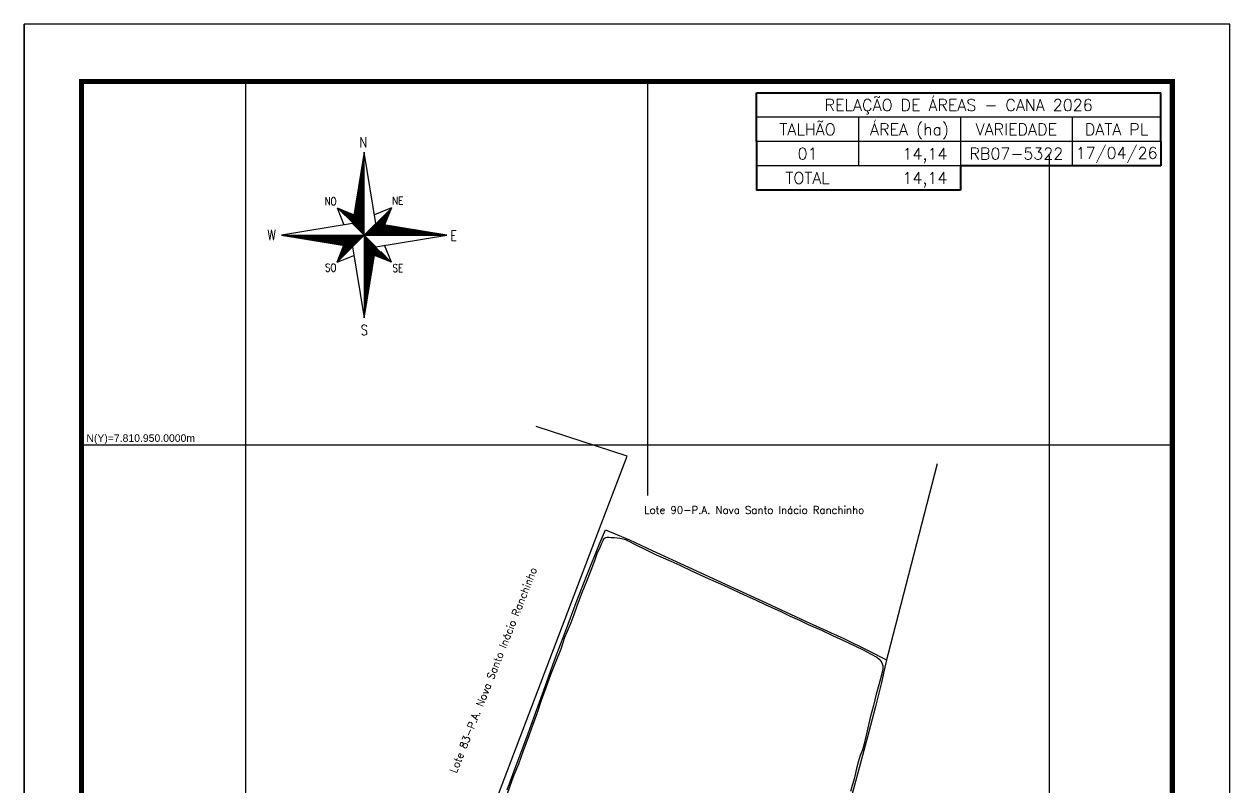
# Model space of a CAD drawing. Extents: x 743907 to 744957, y 7809832 to 7811317.
# Drawn here: x 743907 to 744957, y 7810653 to 7811317 of the extents above; entities that cross this region are included whole.
import ezdxf
from ezdxf.enums import TextEntityAlignment as Align

# ---------------------------------------------------------------- set-up
doc = ezdxf.new("R2010")
doc.units = 0
doc.linetypes.add('LIN0', pattern=[0])
for name, color, linetype in [('0114001041', 1, 'Continuous'), ('0114001041001', 5, 'Continuous'), ('MALHA', 8, 'Continuous'), ('MARGEM', 5, 'Continuous'), ('QUADRO_DE_AREAS_CANA_2023', 7, 'Continuous'), ('SETA_NORTE', 3, 'Continuous'), ('TEXTO CONFRONTANTES', 7, 'Continuous')]:
    doc.layers.add(name, color=color, linetype=linetype)
doc.styles.add('ROMANS', font='romans')
doc.styles.add('Simplex', font='simplex.shx')
doc.styles.get("Standard").update_dxf_attribs({"font": 'arial.ttf'})

# ---------------------------------------------------------------- blocks, each defined once
blk = doc.blocks.new('A$C309442C0')
at = {"layer": 'SETA_NORTE', "linetype": 'Continuous'}
h = blk.add_hatch(dxfattribs=at)
h.set_pattern_fill('ANSI31', color=256, scale=0.1375, angle=-90, style=0)
h.set_pattern_definition([(315, (-215853.3434, 13873.16845), (0.3086963042, 0.3086963042), [])])
h.paths.add_polyline_path([(73.5, 97.4), (74.7, 104.9), (60, 110.8)])
h = blk.add_hatch(dxfattribs=at)
h.set_pattern_fill('ANSI31', color=256, scale=0.1375, angle=180, style=0)
h.set_pattern_definition([(225, (13869.59828, 216024.21475), (0.3086963042, -0.3086963042), [])])
h.paths.add_polyline_path([(93.8, 97.4), (101.4, 96.2), (107.3, 110.8)])
h = blk.add_hatch(dxfattribs=at)
h.set_pattern_fill('ANSI31', color=256, scale=0.1375, style=0)
h.set_pattern_definition([(45, (-13702.2971, -215849.77324), (-0.3086963042, 0.3086963042), [])])
h.paths.add_polyline_path([(73.5, 77), (65.9, 78.3), (60, 63.6)])
h = blk.add_hatch(dxfattribs=at)
h.set_pattern_fill('ANSI31', color=256, scale=0.1375, angle=90, style=0)
h.set_pattern_definition([(135, (216020.6446, -13698.72693), (-0.3086963042, -0.3086963042), [])])
h.paths.add_polyline_path([(93.8, 77), (92.6, 69.5), (107.3, 63.6)])
for p, q in [((83.4, 157.5), (83.7, 157.8)), ((83.5, 158.3), (83.7, 158.4)), ((83.6, 159), (83.7, 159.1)), ((81.3, 145.3), (83.7, 147.6)), ((81.5, 146.1), (83.7, 148.2)), ((81.6, 146.8), (83.7, 148.9)), ((81.7, 147.6), (83.7, 149.5)), ((81.8, 148.3), (83.7, 150.1)), ((82, 149.1), (83.7, 150.8)), ((82.1, 149.9), (83.7, 151.4)), ((82.2, 150.6), (83.7, 152.1)), ((82.3, 151.4), (83.7, 152.7)), ((82.5, 152.2), (83.7, 153.3)), ((82.6, 152.9), (83.7, 154)), ((82.7, 153.7), (83.7, 154.6)), ((82.9, 154.4), (83.7, 155.2)), ((83, 155.2), (83.7, 155.9)), ((83.1, 156), (83.7, 156.5)), ((83.2, 156.7), (83.7, 157.2)), ((79.2, 132.3), (83.7, 136.8)), ((79.3, 133.1), (83.7, 137.4)), ((79.5, 133.8), (83.7, 138)), ((79.6, 134.6), (83.7, 138.7)), ((79.7, 135.4), (83.7, 139.3)), ((79.8, 136.1), (83.7, 140)), ((80, 136.9), (83.7, 140.6)), ((80.1, 137.7), (83.7, 141.2)), ((80.2, 138.4), (83.7, 141.9)), ((80.3, 139.2), (83.7, 142.5)), ((80.5, 139.9), (83.7, 143.1)), ((80.6, 140.7), (83.7, 143.8)), ((80.7, 141.5), (83.7, 144.4)), ((80.8, 142.2), (83.7, 145)), ((81, 143), (83.7, 145.7)), ((81.1, 143.8), (83.7, 146.3)), ((81.2, 144.5), (83.7, 147)), ((77.2, 120.1), (83.7, 126.6)), ((77.3, 120.9), (83.7, 127.2)), ((77.4, 121.6), (83.7, 127.8)), ((77.6, 122.4), (83.7, 128.5)), ((77.7, 123.2), (83.7, 129.1)), ((77.8, 123.9), (83.7, 129.8)), ((78, 124.7), (83.7, 130.4)), ((78.1, 125.5), (83.7, 131)), ((78.2, 126.2), (83.7, 131.7)), ((78.3, 127), (83.7, 132.3)), ((78.5, 127.7), (83.7, 132.9)), ((78.6, 128.5), (83.7, 133.6)), ((78.7, 129.3), (83.7, 134.2)), ((78.8, 130), (83.7, 134.9)), ((79, 130.8), (83.7, 135.5)), ((79.1, 131.6), (83.7, 136.1)), ((75.1, 107.2), (83.7, 115.7)), ((75.2, 107.9), (83.7, 116.4)), ((75.3, 108.7), (83.7, 117)), ((75.4, 109.4), (83.7, 117.7)), ((75.6, 110.2), (83.7, 118.3)), ((75.7, 111), (83.7, 118.9)), ((75.8, 111.7), (83.7, 119.6)), ((75.9, 112.5), (83.7, 120.2)), ((76.1, 113.3), (83.7, 120.8)), ((76.2, 114), (83.7, 121.5)), ((76.3, 114.8), (83.7, 122.1)), ((76.4, 115.5), (83.7, 122.8)), ((76.6, 116.3), (83.7, 123.4)), ((76.7, 117.1), (83.7, 124)), ((76.8, 117.8), (83.7, 124.7)), ((76.9, 118.6), (83.7, 125.3)), ((77.1, 119.4), (83.7, 125.9)), ((60, 110.8), (74.7, 104.9)), ((60, 110.8), (65.9, 96.2)), ((73.5, 97.3), (83.7, 107.5)), ((73.6, 98), (83.7, 108.1)), ((73.7, 98.8), (83.7, 108.7)), ((73.8, 99.5), (83.7, 109.4)), ((73.8, 97), (83.7, 106.8)), ((73.9, 100.3), (83.7, 110)), ((74.1, 101.1), (83.7, 110.6)), ((74.2, 101.8), (83.7, 111.3)), ((74.2, 96.7), (83.7, 106.2)), ((74.3, 102.6), (83.7, 111.9)), ((74.4, 103.3), (83.7, 112.6)), ((74.5, 96.4), (83.7, 105.6)), ((74.6, 104.1), (83.7, 113.2)), ((74.7, 104.9), (83.7, 113.8)), ((74.8, 105.6), (83.7, 114.5)), ((74.9, 106.4), (83.7, 115.1)), ((107.3, 110.8), (92.6, 104.9)), ((107.3, 110.8), (101.4, 96.2)), ((74.8, 96.1), (83.7, 104.9)), ((75.1, 95.7), (83.7, 104.3)), ((75.4, 95.4), (83.7, 103.6)), ((75.8, 95.1), (83.7, 103)), ((76.1, 94.8), (83.7, 102.4)), ((76.4, 94.5), (83.7, 101.7)), ((76.7, 94.2), (83.7, 101.1)), ((77, 93.8), (83.7, 100.5)), ((77.4, 93.5), (83.7, 99.8)), ((77.7, 93.2), (83.7, 99.2)), ((78, 92.9), (83.7, 98.5)), ((78.3, 92.6), (83.7, 97.9)), ((78.6, 92.2), (83.7, 97.3)), ((78.9, 91.9), (83.7, 96.6)), ((79.3, 91.6), (83.7, 96)), ((79.6, 91.3), (83.7, 95.4)), ((79.9, 91), (83.7, 94.7)), ((83.8, 87.2), (94, 97.4)), ((84.4, 87.2), (94.5, 97.3)), ((85.1, 87.2), (95.1, 97.2)), ((85.7, 87.2), (95.6, 97.1)), ((86.3, 87.2), (96.2, 97)), ((87, 87.2), (96.7, 96.9)), ((87.6, 87.2), (97.2, 96.9)), ((88.3, 87.2), (97.8, 96.8)), ((88.9, 87.2), (98.3, 96.7)), ((89.5, 87.2), (98.9, 96.6)), ((90.2, 87.2), (99.4, 96.5)), ((90.8, 87.2), (100, 96.4)), ((91.4, 87.2), (100.5, 96.3)), ((92.1, 87.2), (101.1, 96.2)), ((92.7, 87.2), (101.6, 96.1)), ((93.4, 87.2), (102.2, 96)), ((94, 87.2), (102.7, 96)), ((94.6, 87.2), (103.3, 95.9)), ((95.3, 87.2), (103.8, 95.8)), ((95.9, 87.2), (104.4, 95.7)), ((96.5, 87.2), (104.9, 95.6)), ((97.2, 87.2), (105.5, 95.5)), ((97.8, 87.2), (106, 95.4)), ((98.4, 87.2), (106.5, 95.3)), ((99.1, 87.2), (107.1, 95.2)), ((99.7, 87.2), (107.6, 95.1)), ((100.4, 87.2), (108.2, 95.1)), ((101, 87.2), (108.7, 95)), ((101.6, 87.2), (109.3, 94.9)), ((102.3, 87.2), (109.8, 94.8)), ((102.9, 87.2), (110.4, 94.7)), ((103.5, 87.2), (110.9, 94.6)), ((104.2, 87.2), (111.5, 94.5)), ((11.8, 87.2), (11.8, 87.2)), ((12.3, 87.1), (12.4, 87.2)), ((12.9, 87), (13.1, 87.2)), ((13.4, 86.9), (13.7, 87.2)), ((14, 86.8), (14.4, 87.2)), ((14.5, 86.7), (15, 87.2)), ((15.1, 86.6), (15.6, 87.2)), ((15.6, 86.6), (16.3, 87.2)), ((16.2, 86.5), (16.9, 87.2)), ((16.7, 86.4), (17.5, 87.2)), ((17.2, 86.3), (18.2, 87.2)), ((17.8, 86.2), (18.8, 87.2)), ((18.3, 86.1), (19.5, 87.2)), ((18.9, 86), (20.1, 87.2)), ((19.4, 85.9), (20.7, 87.2)), ((20, 85.8), (21.4, 87.2)), ((20.5, 85.7), (22, 87.2)), ((21.1, 85.7), (22.6, 87.2)), ((21.6, 85.6), (23.3, 87.2)), ((22.2, 85.5), (23.9, 87.2)), ((22.7, 85.4), (24.6, 87.2)), ((23.3, 85.3), (25.2, 87.2)), ((23.8, 85.2), (25.8, 87.2)), ((24.4, 85.1), (26.5, 87.2)), ((24.9, 85), (27.1, 87.2)), ((25.5, 84.9), (27.7, 87.2)), ((26, 84.8), (28.4, 87.2)), ((26.5, 84.8), (29, 87.2)), ((27.1, 84.7), (29.6, 87.2)), ((27.6, 84.6), (30.3, 87.2)), ((28.2, 84.5), (30.9, 87.2)), ((28.7, 84.4), (31.6, 87.2)), ((29.3, 84.3), (32.2, 87.2)), ((29.8, 84.2), (32.8, 87.2)), ((30.4, 84.1), (33.5, 87.2)), ((30.9, 84), (34.1, 87.2)), ((31.5, 83.9), (34.7, 87.2)), ((32, 83.9), (35.4, 87.2)), ((32.6, 83.8), (36, 87.2)), ((33.1, 83.7), (36.7, 87.2)), ((33.7, 83.6), (37.3, 87.2)), ((34.2, 83.5), (37.9, 87.2)), ((34.7, 83.4), (38.6, 87.2)), ((35.3, 83.3), (39.2, 87.2)), ((35.8, 83.2), (39.8, 87.2)), ((36.4, 83.1), (40.5, 87.2)), ((36.9, 83), (41.1, 87.2)), ((37.5, 83), (41.8, 87.2)), ((38, 82.9), (42.4, 87.2)), ((38.6, 82.8), (43, 87.2)), ((39.1, 82.7), (43.7, 87.2)), ((39.7, 82.6), (44.3, 87.2)), ((40.2, 82.5), (44.9, 87.2)), ((40.8, 82.4), (45.6, 87.2)), ((41.3, 82.3), (46.2, 87.2)), ((41.9, 82.2), (46.8, 87.2)), ((42.4, 82.1), (47.5, 87.2)), ((43, 82.1), (48.1, 87.2)), ((43.5, 82), (48.8, 87.2)), ((44, 81.9), (49.4, 87.2)), ((44.6, 81.8), (50, 87.2)), ((45.1, 81.7), (50.7, 87.2)), ((45.7, 81.6), (51.3, 87.2)), ((46.2, 81.5), (51.9, 87.2)), ((46.8, 81.4), (52.6, 87.2)), ((47.3, 81.3), (53.2, 87.2)), ((47.9, 81.2), (53.9, 87.2)), ((48.4, 81.2), (54.5, 87.2)), ((49, 81.1), (55.1, 87.2)), ((49.5, 81), (55.8, 87.2)), ((50.1, 80.9), (56.4, 87.2)), ((50.6, 80.8), (57, 87.2)), ((51.2, 80.7), (57.7, 87.2)), ((51.7, 80.6), (58.3, 87.2)), ((52.3, 80.5), (59, 87.2)), ((52.8, 80.4), (59.6, 87.2)), ((53.3, 80.3), (60.2, 87.2)), ((53.9, 80.3), (60.9, 87.2)), ((54.4, 80.2), (61.5, 87.2)), ((55, 80.1), (62.1, 87.2)), ((55.5, 80), (62.8, 87.2)), ((56.1, 79.9), (63.4, 87.2)), ((56.6, 79.8), (64, 87.2)), ((57.2, 79.7), (64.7, 87.2)), ((57.7, 79.6), (65.3, 87.2)), ((58.3, 79.5), (66, 87.2)), ((58.8, 79.4), (66.6, 87.2)), ((59.4, 79.4), (67.2, 87.2)), ((59.9, 79.3), (67.9, 87.2)), ((83.7, 87.2), (60, 63.6)), ((60.5, 79.2), (68.5, 87.2)), ((61, 79.1), (69.1, 87.2)), ((61.5, 79), (69.8, 87.2)), ((62.1, 78.9), (70.4, 87.2)), ((62.6, 78.8), (71.1, 87.2)), ((63.2, 78.7), (71.7, 87.2)), ((63.7, 78.6), (72.3, 87.2)), ((64.3, 78.5), (73, 87.2)), ((64.8, 78.4), (73.6, 87.2)), ((65.4, 78.4), (74.2, 87.2)), ((65.9, 78.3), (74.9, 87.2)), ((66.5, 78.2), (75.5, 87.2)), ((67, 78.1), (76.2, 87.2)), ((67.6, 78), (76.8, 87.2)), ((68.1, 77.9), (77.4, 87.2)), ((68.7, 77.8), (78.1, 87.2)), ((69.2, 77.7), (78.7, 87.2)), ((69.8, 77.6), (79.3, 87.2)), ((70.3, 77.5), (80, 87.2)), ((70.8, 77.5), (80.6, 87.2)), ((71.4, 77.4), (81.2, 87.2)), ((71.9, 77.3), (81.9, 87.2)), ((72.5, 77.2), (82.5, 87.2)), ((73, 77.1), (83.2, 87.2)), ((80.2, 90.7), (83.7, 94.1)), ((80.5, 90.3), (83.7, 93.4)), ((80.9, 90), (83.7, 92.8)), ((81.2, 89.7), (83.7, 92.2)), ((81.5, 89.4), (83.7, 91.5)), ((81.8, 89.1), (83.7, 90.9)), ((82.1, 88.7), (83.7, 90.3)), ((82.4, 88.4), (83.7, 89.6)), ((82.8, 88.1), (83.7, 89)), ((83.1, 87.8), (83.7, 88.4)), ((83.4, 87.5), (83.7, 87.7)), ((83.7, 87.1), (83.7, 87.1)), ((83.7, 86.4), (84, 86.8)), ((83.7, 85.8), (84.4, 86.5)), ((83.7, 85.2), (84.7, 86.2)), ((83.7, 84.5), (85, 85.9)), ((83.7, 83.9), (85.3, 85.6)), ((83.7, 83.3), (85.6, 85.2)), ((83.7, 82.6), (86, 84.9)), ((83.7, 82), (86.3, 84.6)), ((83.7, 81.3), (86.6, 84.3)), ((104.8, 87.2), (112, 94.4)), ((105.5, 87.2), (112.6, 94.3)), ((106.1, 87.2), (113.1, 94.2)), ((106.7, 87.2), (113.7, 94.1)), ((107.4, 87.2), (114.2, 94.1)), ((108, 87.2), (114.8, 94)), ((108.6, 87.2), (115.3, 93.9)), ((109.3, 87.2), (115.8, 93.8)), ((109.9, 87.2), (116.4, 93.7)), ((110.6, 87.2), (116.9, 93.6)), ((111.2, 87.2), (117.5, 93.5)), ((111.8, 87.2), (118, 93.4)), ((112.5, 87.2), (118.6, 93.3)), ((113.1, 87.2), (119.1, 93.2)), ((113.7, 87.2), (119.7, 93.2)), ((114.4, 87.2), (120.2, 93.1)), ((115, 87.2), (120.8, 93)), ((115.6, 87.2), (121.3, 92.9)), ((116.3, 87.2), (121.9, 92.8)), ((116.9, 87.2), (122.4, 92.7)), ((117.6, 87.2), (123, 92.6)), ((118.2, 87.2), (123.5, 92.5)), ((118.8, 87.2), (124, 92.4)), ((119.5, 87.2), (124.6, 92.3)), ((120.1, 87.2), (125.1, 92.3)), ((120.7, 87.2), (125.7, 92.2)), ((121.4, 87.2), (126.2, 92.1)), ((122, 87.2), (126.8, 92)), ((122.7, 87.2), (127.3, 91.9)), ((123.3, 87.2), (127.9, 91.8)), ((123.9, 87.2), (128.4, 91.7)), ((124.6, 87.2), (129, 91.6)), ((125.2, 87.2), (129.5, 91.5)), ((125.8, 87.2), (130.1, 91.4)), ((126.5, 87.2), (130.6, 91.4)), ((127.1, 87.2), (131.2, 91.3)), ((127.8, 87.2), (131.7, 91.2)), ((128.4, 87.2), (132.3, 91.1)), ((129, 87.2), (132.8, 91)), ((129.7, 87.2), (133.3, 90.9)), ((130.3, 87.2), (133.9, 90.8)), ((130.9, 87.2), (134.4, 90.7)), ((131.6, 87.2), (135, 90.6)), ((132.2, 87.2), (135.5, 90.5)), ((132.8, 87.2), (136.1, 90.5)), ((133.5, 87.2), (136.6, 90.4)), ((134.1, 87.2), (137.2, 90.3)), ((134.8, 87.2), (137.7, 90.2)), ((135.4, 87.2), (138.3, 90.1)), ((136, 87.2), (138.8, 90)), ((136.7, 87.2), (139.4, 89.9)), ((137.3, 87.2), (139.9, 89.8)), ((137.9, 87.2), (140.5, 89.7)), ((138.6, 87.2), (141, 89.6)), ((139.2, 87.2), (141.6, 89.6)), ((139.9, 87.2), (142.1, 89.5)), ((140.5, 87.2), (142.6, 89.4)), ((141.1, 87.2), (143.2, 89.3)), ((141.8, 87.2), (143.7, 89.2)), ((142.4, 87.2), (144.3, 89.1)), ((143, 87.2), (144.8, 89)), ((143.7, 87.2), (145.4, 88.9)), ((144.3, 87.2), (145.9, 88.8)), ((144.9, 87.2), (146.5, 88.7)), ((145.6, 87.2), (147, 88.7)), ((146.2, 87.2), (147.6, 88.6)), ((146.9, 87.2), (148.1, 88.5)), ((147.5, 87.2), (148.7, 88.4)), ((148.1, 87.2), (149.2, 88.3)), ((148.8, 87.2), (149.8, 88.2)), ((149.4, 87.2), (150.3, 88.1)), ((150, 87.2), (150.8, 88)), ((150.7, 87.2), (151.4, 87.9)), ((151.3, 87.2), (151.9, 87.8)), ((152, 87.2), (152.5, 87.8)), ((152.6, 87.2), (153, 87.7)), ((153.2, 87.2), (153.6, 87.6)), ((153.9, 87.2), (154.1, 87.5)), ((154.5, 87.2), (154.7, 87.4)), ((155.1, 87.2), (155.2, 87.3)), ((60, 63.6), (65.9, 78.3)), ((83.7, 80.7), (86.9, 84)), ((83.7, 80.1), (87.2, 83.6)), ((83.7, 79.4), (87.5, 83.3)), ((83.7, 78.8), (87.9, 83)), ((83.7, 78.2), (88.2, 82.7)), ((83.7, 77.5), (88.5, 82.4)), ((83.7, 76.9), (88.8, 82.1)), ((83.7, 76.2), (89.1, 81.7)), ((83.7, 75.6), (89.5, 81.4)), ((83.7, 75), (89.8, 81.1)), ((83.7, 74.3), (90.1, 80.8)), ((83.7, 73.7), (90.4, 80.5)), ((83.7, 73.1), (90.7, 80.1)), ((83.7, 72.4), (91, 79.8)), ((83.7, 71.8), (91.4, 79.5)), ((83.7, 71.2), (91.7, 79.2)), ((83.7, 70.5), (92, 78.9)), ((83.7, 69.9), (92.3, 78.5)), ((83.7, 69.2), (92.6, 78.2)), ((83.7, 68.6), (93, 77.9)), ((83.7, 68), (93.3, 77.6)), ((83.7, 67.3), (93.6, 77.3)), ((83.7, 66.7), (93.8, 76.9)), ((83.7, 66.1), (93.7, 76.1)), ((83.7, 65.4), (93.6, 75.3)), ((83.7, 64.8), (93.4, 74.6)), ((83.7, 64.1), (93.3, 73.8)), ((107.3, 63.6), (101.4, 78.3)), ((60, 63.6), (74.7, 69.5)), ((83.7, 63.5), (93.2, 73)), ((83.7, 62.9), (93.1, 72.3)), ((83.7, 62.2), (92.9, 71.5)), ((83.7, 61.6), (92.8, 70.8)), ((83.7, 61), (92.7, 70)), ((83.7, 60.3), (92.6, 69.2)), ((83.7, 59.7), (92.4, 68.5)), ((83.7, 59), (92.3, 67.7)), ((83.7, 58.4), (92.2, 66.9)), ((83.7, 57.8), (92.1, 66.2)), ((83.7, 57.1), (91.9, 65.4)), ((83.7, 56.5), (91.8, 64.7)), ((83.7, 55.9), (91.7, 63.9)), ((83.7, 55.2), (91.6, 63.1)), ((107.3, 63.6), (92.6, 69.5)), ((83.7, 54.6), (91.4, 62.4)), ((83.7, 54), (91.3, 61.6)), ((83.7, 53.3), (91.2, 60.8)), ((83.7, 52.7), (91.1, 60.1)), ((83.7, 52), (90.9, 59.3)), ((83.7, 51.4), (90.8, 58.6)), ((83.7, 50.8), (90.7, 57.8)), ((83.7, 50.1), (90.5, 57)), ((83.7, 49.5), (90.4, 56.3)), ((83.7, 48.9), (90.3, 55.5)), ((83.7, 48.2), (90.2, 54.7)), ((83.7, 47.6), (90, 54)), ((83.7, 46.9), (89.9, 53.2)), ((83.7, 46.3), (89.8, 52.5)), ((83.7, 45.7), (89.7, 51.7)), ((83.7, 45), (89.5, 50.9)), ((83.7, 44.4), (89.4, 50.2)), ((83.7, 43.8), (89.3, 49.4)), ((83.7, 43.1), (89.2, 48.6)), ((83.7, 42.5), (89, 47.9)), ((83.7, 41.8), (88.9, 47.1)), ((83.7, 41.2), (88.8, 46.3)), ((83.7, 40.6), (88.7, 45.6)), ((83.7, 39.9), (88.5, 44.8)), ((83.7, 39.3), (88.4, 44.1)), ((83.7, 38.7), (88.3, 43.3)), ((83.7, 38), (88.2, 42.5)), ((83.7, 37.4), (88, 41.8)), ((83.7, 36.8), (87.9, 41)), ((83.7, 36.1), (87.8, 40.2)), ((83.7, 35.5), (87.7, 39.5)), ((83.7, 34.8), (87.5, 38.7)), ((83.7, 34.2), (87.4, 38)), ((83.7, 33.6), (87.3, 37.2)), ((83.7, 32.9), (87.2, 36.4)), ((83.7, 32.3), (87, 35.7)), ((83.7, 31.7), (86.9, 34.9)), ((83.7, 31), (86.8, 34.1)), ((83.7, 30.4), (86.7, 33.4)), ((83.7, 29.7), (86.5, 32.6)), ((83.7, 29.1), (86.4, 31.9)), ((83.7, 28.5), (86.3, 31.1)), ((83.7, 27.8), (86.2, 30.3)), ((83.7, 27.2), (86, 29.6)), ((83.7, 26.6), (85.9, 28.8)), ((83.7, 25.9), (85.8, 28)), ((83.7, 25.3), (85.6, 27.3)), ((83.7, 24.6), (85.5, 26.5)), ((83.7, 24), (85.4, 25.8)), ((83.7, 23.4), (85.3, 25)), ((83.7, 22.7), (85.1, 24.2)), ((83.7, 22.1), (85, 23.5)), ((83.7, 21.5), (84.9, 22.7)), ((83.7, 20.8), (84.8, 21.9)), ((83.7, 20.2), (84.6, 21.2)), ((83.7, 19.6), (84.5, 20.4)), ((83.7, 18.9), (84.4, 19.7)), ((83.7, 18.3), (84.3, 18.9)), ((83.7, 17.6), (84.1, 18.1)), ((83.7, 17), (84, 17.4)), ((83.7, 16.4), (83.9, 16.6)), ((83.7, 15.7), (83.8, 15.8))]:
    blk.add_line(p, q, dxfattribs=at)
blk.add_lwpolyline([(93.8, 77), (155.7, 87.2), (93.8, 97.4), (83.7, 159.3), (73.5, 97.4), (11.6, 87.2), (73.5, 77), (83.7, 15.1)], close=True, dxfattribs=at)
for points in [[(83.7, 87.2), (83.7, 159.3)], [(83.7, 87.2), (73.5, 97.4)], [(83.7, 87.2), (93.8, 97.4)], [(11.6, 87.2), (155.7, 87.2)], [(83.7, 87.2), (73.5, 77)], [(83.7, 87.2), (93.8, 77)], [(83.7, 87.2), (83.7, 15.1)]]:
    blk.add_lwpolyline(points, dxfattribs=at)
at = {"layer": 'SETA_NORTE', "color": 7, "lineweight": 30, "style": 'ROMANS', "width": 0.8}
for s, height, p in [('N ', 8.94, (79.5, 163.6)), ('NO', 6.88, (49.1, 113.2)), ('NE', 6.87, (108, 113.7)), ('W', 8.94, (-0.7, 82.9)), ('E', 8.94, (158.6, 82.1)), ('SO', 6.88, (49.5, 55.3)), ('SE', 6.87, (108.3, 55)), ('S', 8.94, (80.6, 0))]:
    blk.add_text(s, height=height, dxfattribs=at).set_placement(p)

msp = doc.modelspace()

# ---------------------------------------------------------------- linework, layer by layer
at = {"color": 8}
for p, q in [((744100, 7809998.7), (744100, 7811266.5)), ((744450, 7810905.8), (744450, 7811266.5)), ((744800, 7809998.7), (744800, 7811202.1)), ((743956.9, 7810950), (744906.9, 7810950))]:
    msp.add_line(p, q, dxfattribs=at)
for points in [[(744179.7, 7810620.2), (744294.3, 7810577.7), (744409.4, 7810880.9), (744432.1, 7810940), (744352.9, 7810965.8)], [(744702.1, 7810933.4), (744659.1, 7810766.9), (744658, 7810762.7)]]:
    msp.add_lwpolyline(points)
at = {"layer": '0114001041'}
msp.add_lwpolyline([(744327.7, 7810649.5), (744335.5, 7810670.6), (744344.6, 7810695.1), (744352.2, 7810716.1), (744360.8, 7810739.4), (744368.8, 7810762.4), (744378.6, 7810788.3), (744387.8, 7810812.6), (744397.3, 7810837), (744407.9, 7810863.6), (744413.1, 7810875.9), (744434.1, 7810867.2), (744453.8, 7810857.9), (744485.6, 7810843.3), (744521.4, 7810826.9), (744553.2, 7810812.2), (744587.4, 7810796.4), (744621.4, 7810780.8), (744641.5, 7810771.1), (744658, 7810762.7), (744656, 7810753.5), (744653.6, 7810743), (744648.2, 7810722), (744642.5, 7810699.9), (744637, 7810679.2), (744630.9, 7810656.6), (744623.2, 7810627.8)], dxfattribs=at)
at = {"layer": '0114001041001'}
msp.add_lwpolyline([(744327.9, 7810646.2), (744331.7, 7810656.8), (744333.8, 7810662.5), (744337.7, 7810672), (744341.8, 7810683.5), (744345.8, 7810694.4), (744349.9, 7810705.6), (744353.9, 7810716.6), (744357.6, 7810727.5), (744361.7, 7810738.4), (744365.7, 7810749.7), (744370.2, 7810761.4), (744374.5, 7810772.3), (744377.9, 7810782.3), (744379.7, 7810786.9), (744383.3, 7810795.2), (744385.9, 7810802.1), (744388.7, 7810810.6), (744392.9, 7810821.2), (744397, 7810831.3), (744400.7, 7810840.7), (744403.8, 7810849.2), (744406.4, 7810856), (744408.5, 7810860.6), (744409.7, 7810863.6), (744410.5, 7810865.3), (744411.3, 7810867), (744412.4, 7810868.5), (744413.5, 7810869.3), (744414.7, 7810869.6), (744416.2, 7810869.5), (744418.2, 7810869.3), (744420.7, 7810869.1), (744423.3, 7810868.9), (744425.8, 7810868.5), (744428.2, 7810868.1), (744430.6, 7810867.4), (744433.1, 7810866.3), (744439.5, 7810862.7), (744448, 7810858.7), (744457.4, 7810854.2), (744467.4, 7810849.7), (744477.9, 7810845.1), (744488.1, 7810840.2), (744502.5, 7810833.5), (744513.3, 7810828.9), (744523.6, 7810824.1), (744534, 7810819.3), (744543.9, 7810814.9), (744552.7, 7810810.6), (744565.2, 7810805), (744574.1, 7810800.8), (744582.1, 7810797.3), (744589.8, 7810793.5), (744601.3, 7810788.4), (744611, 7810783.8), (744620.6, 7810779.5), (744630.8, 7810774.4), (744637.7, 7810771.2), (744644.1, 7810767.8), (744649.4, 7810764.9), (744651.4, 7810763.3), (744652.9, 7810761.6), (744653.8, 7810760.1), (744654.7, 7810757.5), (744654.8, 7810755.4), (744654.5, 7810752.8), (744652.9, 7810747.1), (744651.3, 7810740.9), (744649, 7810732.6), (744646.5, 7810722.8), (744643.7, 7810712.5), (744641, 7810700.7), (744638.4, 7810689.5), (744636.9, 7810684.3), (744635, 7810679.2), (744633.2, 7810673.6), (744631.7, 7810668), (744630.5, 7810662.8), (744629.4, 7810657.8), (744628.1, 7810653), (744626.7, 7810647.8)], dxfattribs=at)
at = {"layer": 'MARGEM', "color": 174, "linetype": 'LIN0'}
msp.add_line((743906.9, 7809831.5), (743906.9, 7811316.5), dxfattribs=at)
at = {"layer": 'MARGEM', "color": 174, "linetype": 'LIN0', "flags": 128}
msp.add_lwpolyline([(744956.9, 7809831.5), (744956.9, 7811316.5), (743906.9, 7811316.5), (743906.9, 7809831.5)], close=True, dxfattribs=at)
at = {"layer": 'MARGEM', "color": 174, "linetype": 'LIN0', "const_width": 4.54, "flags": 128}
msp.add_lwpolyline([(744906.9, 7809998.7), (744906.9, 7811266.5), (743956.9, 7811266.5), (743956.9, 7809998.7)], close=True, dxfattribs=at)
at = {"layer": 'QUADRO_DE_AREAS_CANA_2023', "color": 174, "linetype": 'ByBlock', "lineweight": 40}
for p, q in [((744544.7, 7811214.1), (744544.7, 7811256.5)), ((744544.7, 7811256.5), (744896.9, 7811256.5)), ((744896.9, 7811214.1), (744896.9, 7811256.5)), ((744544.7, 7811214.1), (744544.7, 7811171.8)), ((744896.9, 7811214.1), (744896.9, 7811193)), ((744722.4, 7811193), (744722.4, 7811171.8)), ((744896.9, 7811193), (744722.4, 7811193)), ((744722.4, 7811171.8), (744544.7, 7811171.8))]:
    msp.add_line(p, q, dxfattribs=at)
at = {"layer": 'QUADRO_DE_AREAS_CANA_2023', "linetype": 'Continuous'}
for p, q in [((744896.9, 7811235.3), (744544.7, 7811235.3)), ((744633.6, 7811235.3), (744633.6, 7811193)), ((744722.4, 7811235.3), (744722.4, 7811193)), ((744819.6, 7811235.3), (744819.6, 7811193)), ((744896.9, 7811214.1), (744544.7, 7811214.1)), ((744722.4, 7811193), (744544.7, 7811193))]:
    msp.add_line(p, q, dxfattribs=at)

# ---------------------------------------------------------------- block references
at = {"layer": 'SETA_NORTE', "linetype": 'ByBlock'}
msp.add_blockref('A$C309442C0', (744119.5, 7811045.5), dxfattribs=at)

# ---------------------------------------------------------------- texts
at = {"layer": 'MALHA'}
msp.add_text('N(Y)=7.810.950.0000m', height=6.5, dxfattribs=at).set_placement((744055.8, 7810955.8), align=Align.MIDDLE_RIGHT)
at = {"layer": 'QUADRO_DE_AREAS_CANA_2023', "linetype": 'Continuous', "style": 'Simplex'}
for s, height, p in [('RELAÇÃO DE ÁREAS - CANA 2026', 10.144, (744720.8, 7811245.9)), ('TALHÃO', 10.14, (744589.2, 7811224.7)), ('ÁREA (ha)', 10.14, (744678, 7811224.7)), ('VARIEDADE', 10.14, (744771, 7811224.7)), ('DATA PL', 10.14, (744858.3, 7811224.7)), ('01', 10.14, (744589.2, 7811203.6)), ('RB07-5322', 10.14, (744771, 7811203.6)), ('17/04/26', 10.14, (744858.3, 7811204.2)), ('TOTAL', 10.14, (744589.2, 7811182.4))]:
    msp.add_text(s, height=height, dxfattribs=at).set_placement(p, align=Align.MIDDLE_CENTER)
for p in [(744710.9, 7811198.4), (744710.9, 7811177.3)]:
    msp.add_text('14,14', height=10.14, dxfattribs=at).set_placement(p, align=Align.RIGHT)
at = {"layer": 'TEXTO CONFRONTANTES', "style": 'Simplex'}
msp.add_text('Lote 90-P.A. Nova Santo Inácio Ranchinho', height=6.5, dxfattribs=at).set_placement((744446.9, 7810889.9))
msp.add_text('Lote 83-P.A. Nova Santo Inácio Ranchinho', height=6.5, rotation=68.4522, dxfattribs=at).set_placement((744283.4, 7810663.3))

doc.saveas('drawing.dxf')
